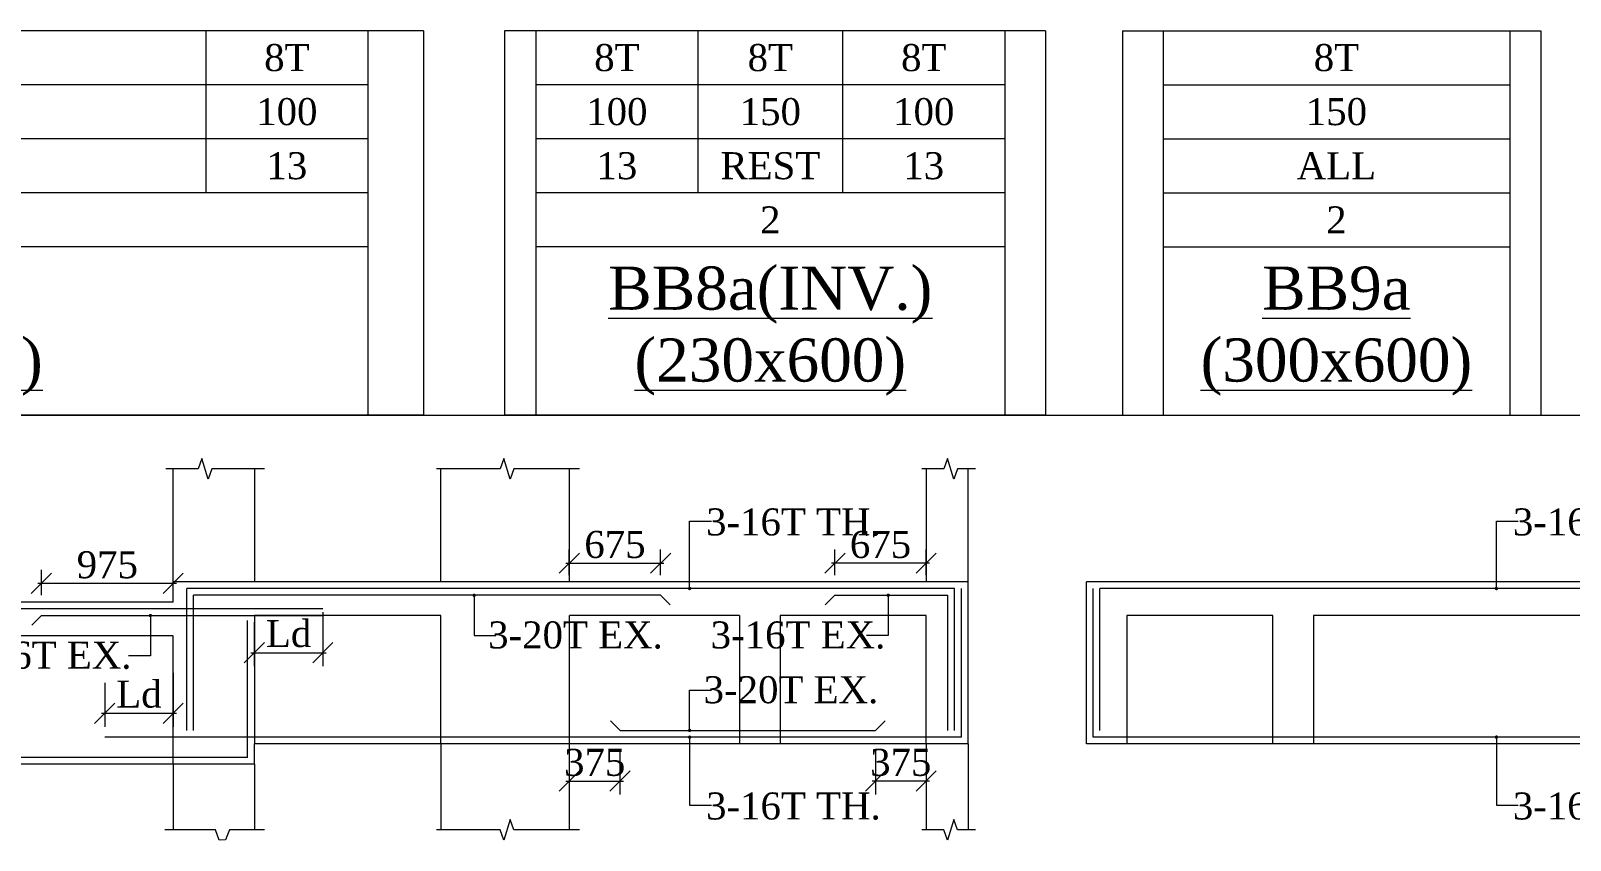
# Model space of a CAD drawing. Header units: inches. Extents: x 11017527 to 11245450, y -2821070 to -2693013.
# Drawn here: x 11073917 to 11085304, y -2721804 to -2715812 of the extents above; entities that cross this region are included whole.
import ezdxf
from ezdxf.enums import TextEntityAlignment as Align

# ---------------------------------------------------------------- set-up
doc = ezdxf.new("R2010")
doc.units = ezdxf.units.IN
doc.header["$LTSCALE"] = 0.5
doc.header["$MEASUREMENT"] = 0
doc.linetypes.add('HIDDEN', pattern=[9.525, 6.35, -3.175])
doc.layers.get('0').update_dxf_attribs({"lineweight": 0})
for name, color, linetype, lineweight in [('S-CUT OUT LINE', 9, 'Continuous', 9), ('S-DIM L.S.', 4, 'Continuous', 9), ('S-L.S.SECTION', 5, 'Continuous', 9), ('S-L.S.SLAB LINE', 8, 'HIDDEN', 5), ('S-L.S.STEEL', 6, 'Continuous', 15), ('S-SECTION MARK', 7, 'Continuous', 0), ('S-SHEET', 251, 'Continuous', 0), ('S-TEXT', 7, 'Continuous', 0), ('S-TEXT L.S. BEAM NO.', 30, 'Continuous', 5), ('S-TEXT. L.S.', 7, 'Continuous', 13)]:
    doc.layers.add(name, color=color, linetype=linetype, lineweight=lineweight)
doc.styles.add('135', font='arial.ttf', dxfattribs={"width": 0.8, "height": 135})
doc.styles.get("Standard").update_dxf_attribs({"font": 'times.ttf'})
doc.styles.add('TEXT', font='times.ttf')
doc.dimstyles.new('75', dxfattribs={"dimtxt": 135, "dimasz": 90, "dimexe": 0.1, "dimexo": 0.03, "dimgap": 0.09, "dimtad": 1, "dimdec": 0, "dimzin": 0, "dimdsep": 46, "dimtxsty": '135', "dimblk": 'ARCHTICK', "dimcen": 0.09, "dimclrd": 256, "dimclre": 256, "dimclrt": 256, "dimadec": 0, "dimazin": 0, "dimtfac": 1, "dimtdec": 0, "dimtofl": 0, "dimtmove": 1, "dimatfit": 3, "dimldrblk": 'DOTSMALL', "dimfxl": 1, "dimtolj": 1, "dimtzin": 0, "dimlwd": -1, "dimlwe": -1, "dimarcsym": 0})
doc.dimstyles.new('SETU_1', dxfattribs={"dimtxt": 200, "dimasz": 150, "dimexe": 100, "dimexo": 50, "dimgap": 35, "dimtad": 1, "dimdec": 0, "dimzin": 0, "dimdsep": 46, "dimtxsty": 'Standard', "dimblk": 'OBLIQUE', "dimcen": 150, "dimdle": 25, "dimclrd": 4, "dimclre": 7, "dimclrt": 256, "dimadec": 0, "dimazin": 0, "dimtfac": 1, "dimtdec": 0, "dimtofl": 0, "dimtmove": 1, "dimatfit": 3, "dimfxl": 1, "dimtolj": 1, "dimtzin": 0, "dimlwd": -1, "dimlwe": 5, "dimarcsym": 1})

# ---------------------------------------------------------------- blocks, each defined once
blk = doc.blocks.new('_Oblique')
at = {"color": 0, "linetype": 'ByBlock', "lineweight": -2}
blk.add_line((-0.5, -0.5), (0.5, 0.5), dxfattribs=at)
blk = doc.blocks.new('*D517')
at = {"layer": 'S-DIM L.S.', "color": 7, "lineweight": 5, "transparency": 16777216}
for p, q in [((11073995, -2719991), (11073995, -2719803)), ((11074970, -2719991), (11074970, -2719803))]:
    blk.add_line(p, q, dxfattribs=at)
at = {"layer": 'S-DIM L.S.', "color": 7, "transparency": 16777216}
blk.add_line((11074995, -2719903), (11073970, -2719903), dxfattribs=at)
at = {"layer": 'S-DIM L.S.', "color": 7, "transparency": 16777216, "xscale": 150, "yscale": 150, "zscale": 150, "rotation": 180}
blk.add_blockref('_Oblique', (11073995, -2719903), dxfattribs=at)
at = {"layer": 'S-DIM L.S.', "color": 7, "transparency": 16777216, "xscale": 150, "yscale": 150, "zscale": 150}
blk.add_blockref('_Oblique', (11074970, -2719903), dxfattribs=at)
at = {"layer": 'S-DIM L.S.', "transparency": 16777216, "insert": (11074483, -2719766), "char_height": 200, "attachment_point": 5, "style": 'TEXT'}
blk.add_mtext('\\A1;975', dxfattribs=at)
blk = doc.blocks.new('_ArchTick')
at = {"color": 0, "linetype": 'ByBlock', "const_width": 0.15}
blk.add_lwpolyline([(-0.5, -0.5), (0.5, 0.5)], dxfattribs=at)
blk = doc.blocks.new('*D518')
at = {"layer": 'S-DIM L.S.', "color": 7, "lineweight": 5, "transparency": 16777216}
for p, q in [((11079865, -2719841), (11079865, -2719653)), ((11080540, -2719841), (11080540, -2719653))]:
    blk.add_line(p, q, dxfattribs=at)
at = {"layer": 'S-DIM L.S.', "color": 7, "transparency": 16777216}
blk.add_line((11080565, -2719753), (11079840, -2719753), dxfattribs=at)
at = {"layer": 'S-DIM L.S.', "color": 7, "transparency": 16777216, "xscale": 150, "yscale": 150, "zscale": 150, "rotation": 180}
blk.add_blockref('_Oblique', (11079865, -2719753), dxfattribs=at)
at = {"layer": 'S-DIM L.S.', "color": 7, "transparency": 16777216, "xscale": 150, "yscale": 150, "zscale": 150}
blk.add_blockref('_Oblique', (11080540, -2719753), dxfattribs=at)
at = {"layer": 'S-DIM L.S.', "transparency": 16777216, "insert": (11080202, -2719616), "char_height": 200, "attachment_point": 5, "style": 'TEXT'}
blk.add_mtext('\\A1;675', dxfattribs=at)
blk = doc.blocks.new('*D519')
at = {"layer": 'S-DIM L.S.', "color": 7, "lineweight": 5, "transparency": 16777216}
for p, q in [((11080165, -2721141), (11080165, -2721466)), ((11080540, -2721141), (11080540, -2721466))]:
    blk.add_line(p, q, dxfattribs=at)
at = {"layer": 'S-DIM L.S.', "color": 7, "transparency": 16777216}
blk.add_line((11080565, -2721366), (11080140, -2721366), dxfattribs=at)
at = {"layer": 'S-DIM L.S.', "color": 7, "transparency": 16777216, "xscale": 150, "yscale": 150, "zscale": 150, "rotation": 180}
blk.add_blockref('_Oblique', (11080165, -2721366), dxfattribs=at)
at = {"layer": 'S-DIM L.S.', "color": 7, "transparency": 16777216, "xscale": 150, "yscale": 150, "zscale": 150}
blk.add_blockref('_Oblique', (11080540, -2721366), dxfattribs=at)
at = {"layer": 'S-DIM L.S.', "transparency": 16777216, "insert": (11080352, -2721229), "char_height": 200, "attachment_point": 5, "style": 'TEXT'}
blk.add_mtext('\\A1;375', dxfattribs=at)
blk = doc.blocks.new('*D520')
at = {"layer": 'S-DIM L.S.', "color": 7, "lineweight": 5, "transparency": 16777216}
for p, q in [((11077900, -2719841), (11077900, -2719653)), ((11078575, -2719841), (11078575, -2719653))]:
    blk.add_line(p, q, dxfattribs=at)
at = {"layer": 'S-DIM L.S.', "color": 7, "transparency": 16777216}
blk.add_line((11077875, -2719753), (11078600, -2719753), dxfattribs=at)
at = {"layer": 'S-DIM L.S.', "color": 7, "transparency": 16777216, "xscale": 150, "yscale": 150, "zscale": 150, "rotation": 180}
blk.add_blockref('_Oblique', (11077900, -2719753), dxfattribs=at)
at = {"layer": 'S-DIM L.S.', "color": 7, "transparency": 16777216, "xscale": 150, "yscale": 150, "zscale": 150}
blk.add_blockref('_Oblique', (11078575, -2719753), dxfattribs=at)
at = {"layer": 'S-DIM L.S.', "transparency": 16777216, "insert": (11078238, -2719616), "char_height": 200, "attachment_point": 5, "style": 'TEXT'}
blk.add_mtext('\\A1;675', dxfattribs=at)
blk = doc.blocks.new('*D521')
at = {"layer": 'S-DIM L.S.', "color": 7, "lineweight": 5, "transparency": 16777216}
for p, q in [((11077900, -2721141), (11077900, -2721466)), ((11078275, -2721141), (11078275, -2721466))]:
    blk.add_line(p, q, dxfattribs=at)
at = {"layer": 'S-DIM L.S.', "color": 7, "transparency": 16777216}
blk.add_line((11077875, -2721366), (11078300, -2721366), dxfattribs=at)
at = {"layer": 'S-DIM L.S.', "color": 7, "transparency": 16777216, "xscale": 150, "yscale": 150, "zscale": 150, "rotation": 180}
blk.add_blockref('_Oblique', (11077900, -2721366), dxfattribs=at)
at = {"layer": 'S-DIM L.S.', "color": 7, "transparency": 16777216, "xscale": 150, "yscale": 150, "zscale": 150}
blk.add_blockref('_Oblique', (11078275, -2721366), dxfattribs=at)
at = {"layer": 'S-DIM L.S.', "transparency": 16777216, "insert": (11078088, -2721229), "char_height": 200, "attachment_point": 5, "style": 'TEXT'}
blk.add_mtext('\\A1;375', dxfattribs=at)
blk = doc.blocks.new('*D440')
at = {"layer": 'S-DIM L.S.', "color": 7, "lineweight": 5, "transparency": 16777216}
for p, q in [((11074970, -2720565), (11074970, -2720964)), ((11074464, -2720639), (11074464, -2720964))]:
    blk.add_line(p, q, dxfattribs=at)
at = {"layer": 'S-DIM L.S.', "color": 7, "transparency": 16777216}
blk.add_line((11074439, -2720864), (11074995, -2720864), dxfattribs=at)
at = {"layer": 'S-DIM L.S.', "color": 7, "transparency": 16777216, "xscale": 150, "yscale": 150, "zscale": 150, "rotation": 180}
blk.add_blockref('_Oblique', (11074464, -2720864), dxfattribs=at)
at = {"layer": 'S-DIM L.S.', "color": 7, "transparency": 16777216, "xscale": 150, "yscale": 150, "zscale": 150}
blk.add_blockref('_Oblique', (11074970, -2720864), dxfattribs=at)
at = {"layer": 'S-DIM L.S.', "transparency": 16777216, "insert": (11074717, -2720724), "char_height": 200, "attachment_point": 5, "style": 'TEXT'}
blk.add_mtext('\\A1;Ld', dxfattribs=at)
blk = doc.blocks.new('*D441')
at = {"layer": 'S-DIM L.S.', "color": 7, "lineweight": 5, "transparency": 16777216}
for p, q in [((11076077, -2720116), (11076077, -2720516)), ((11075570, -2720191), (11075570, -2720516))]:
    blk.add_line(p, q, dxfattribs=at)
at = {"layer": 'S-DIM L.S.', "color": 7, "transparency": 16777216}
blk.add_line((11075545, -2720416), (11076102, -2720416), dxfattribs=at)
at = {"layer": 'S-DIM L.S.', "color": 7, "transparency": 16777216, "xscale": 150, "yscale": 150, "zscale": 150, "rotation": 180}
blk.add_blockref('_Oblique', (11075570, -2720416), dxfattribs=at)
at = {"layer": 'S-DIM L.S.', "color": 7, "transparency": 16777216, "xscale": 150, "yscale": 150, "zscale": 150}
blk.add_blockref('_Oblique', (11076077, -2720416), dxfattribs=at)
at = {"layer": 'S-DIM L.S.', "transparency": 16777216, "insert": (11075824, -2720276), "char_height": 200, "attachment_point": 5, "style": 'TEXT'}
blk.add_mtext('\\A1;Ld', dxfattribs=at)

msp = doc.modelspace()

# ---------------------------------------------------------------- linework, layer by layer
at = {"layer": 'S-CUT OUT LINE'}
for points, elevation in [([(11075645.322, -2719054.548), (11075256.785, -2719054.548), (11075228.814, -2719131.395), (11075182.137, -2718977.7), (11075154.167, -2719054.548), (11074915.826, -2719054.534)], 0.023), ([(11077975.322, -2719054.555), (11077491.033, -2719054.548), (11077463.063, -2719131.396), (11077416.386, -2718977.701), (11077388.416, -2719054.548), (11076917.803, -2719054.528)], 0.006), ([(11080905.655, -2719054.548), (11080772.19, -2719054.548), (11080744.219, -2719131.395), (11080697.542, -2718977.7), (11080669.572, -2719054.548), (11080507.057, -2719054.438)], 0.023), ([(11077975.322, -2721727.325), (11077491.033, -2721727.318), (11077463.063, -2721650.47), (11077416.386, -2721804.165), (11077388.416, -2721727.318), (11076917.803, -2721727.297)], 0.006), ([(11080905.655, -2721727.317), (11080772.19, -2721727.317), (11080744.219, -2721650.469), (11080697.542, -2721804.165), (11080669.572, -2721727.317), (11080507.057, -2721727.207)], 0.023), ([(11075645.322, -2721727.33), (11075385.528, -2721727.338), (11075357.558, -2721800.49), (11075310.881, -2721804.186), (11075282.911, -2721727.338), (11074907.336, -2721727.338)], 0.04)]:
    msp.add_lwpolyline(points, dxfattribs=dict(at, elevation=elevation))
at = {"layer": 'S-L.S.SECTION', "color": 1}
for p, q in [((11074970.322, -2719890.919, 0.012), (11074970.322, -2719054.534, 0.012)), ((11075570.322, -2719054.548, 0.037), (11075570.322, -2719890.932, 0.037)), ((11076950.322, -2719890.912, -0.007), (11076950.322, -2719054.528, -0.007)), ((11077900.322, -2719054.555, 0.016), (11077900.322, -2719890.94, 0.016)), ((11080539.581, -2719054.438, 0.02), (11080539.581, -2719890.823, 0.02)), ((11080850.322, -2719890.932, 0.02), (11080850.322, -2719054.548, 0.02)), ((11076950.322, -2721090.912, -0.007), (11076950.322, -2721727.297, -0.007)), ((11080539.581, -2721090.823, 0.02), (11080539.581, -2721727.207, 0.02)), ((11077900.322, -2721090.94, 0.016), (11077900.322, -2721727.325, 0.016)), ((11080850.322, -2721090.932, 0.02), (11080850.322, -2721727.317, 0.02)), ((11074970.322, -2721240.892, 0.023), (11074970.322, -2721727.338, 0.011)), ((11075570.322, -2721240.884, 0.038), (11075570.322, -2721727.33, 0.025))]:
    msp.add_line(p, q, dxfattribs=at)
at = {"layer": 'S-L.S.SECTION', "color": 5}
for p, q in [((11074970.32, -2720040.932, -0.005), (11074970.322, -2719890.919, -0.005)), ((11080850.322, -2719890.932, 0.004), (11074970.322, -2719890.919, 0.015)), ((11080850.322, -2721090.932, 0.02), (11080850.322, -2719890.932, 0.02)), ((11095065.898, -2719890.973, 0.001), (11081724.898, -2719890.973, 0.041)), ((11081724.898, -2721090.973, 0.017), (11081724.898, -2719890.973, 0.017)), ((11074970.322, -2720040.932, -0.005), (11070919.985, -2720040.892, 0.006)), ((11075570.322, -2721240.884, 0.032), (11075570.322, -2721090.92, 0.014)), ((11080850.322, -2721090.932, 0.004), (11075570.322, -2721090.932, 0.02)), ((11095065.898, -2721090.973, 0), (11081724.898, -2721090.973, 0.041)), ((11075570.322, -2721240.884, 0.015), (11070919.985, -2721240.844, 0.018))]:
    msp.add_line(p, q, dxfattribs=at)
at = {"layer": 'S-L.S.SLAB LINE', "linetype": 'HIDDEN', "ltscale": 0.8}
for p, q in [((11076950.322, -2720140.913, 0.006), (11075570.322, -2720140.933, 0.025)), ((11075570.322, -2720140.933, 0.02), (11075570.322, -2721090.932, 0.02)), ((11076950.322, -2721090.912, -0.007), (11076950.322, -2720140.913, -0.007)), ((11079160.322, -2720140.937, 0.001), (11077900.322, -2720140.94, 0.01)), ((11077900.322, -2720140.94, -0.002), (11077900.322, -2721090.94, -0.002)), ((11079160.322, -2720140.937, -0.002), (11079160.322, -2721090.94, -0.002)), ((11080539.576, -2720140.934, -0.008), (11079460.322, -2720140.936, -0.001)), ((11079460.322, -2720140.936, -0.007), (11079460.322, -2721090.947, -0.007)), ((11080539.576, -2721090.823, 0.02), (11080539.576, -2720140.934, 0.02)), ((11083104.898, -2720140.974, 0.012), (11082024.898, -2720140.974, 0.015)), ((11082024.898, -2720140.974, 0.017), (11082024.898, -2721090.973, 0.017)), ((11083104.898, -2721090.973, 0.017), (11083104.898, -2720140.974, 0.017)), ((11087054.898, -2720140.974, -0.001), (11083404.898, -2720140.974, 0.011)), ((11083404.898, -2720140.974, 0.017), (11083404.898, -2721090.973, 0.017)), ((11074970.322, -2720290.941, 0.027), (11071149.985, -2720290.896, 0.041)), ((11074970.322, -2721240.892, 0.023), (11074970.322, -2720290.941, 0.014))]:
    msp.add_line(p, q, dxfattribs=at)
at = {"layer": 'S-L.S.STEEL', "color": 1}
for p, q in [((11080750.322, -2719940.932, 0.004), (11075070.322, -2719940.919, 0.015)), ((11075070.322, -2720990.919, -0.005), (11075070.322, -2719940.919, -0.005)), ((11080750.322, -2720990.932, 0.02), (11080750.322, -2719940.932, 0.02)), ((11080800.322, -2721040.932, 0.02), (11080800.322, -2719940.932, 0.02)), ((11081774.898, -2721040.973, 0.017), (11081774.898, -2719940.973, 0.017)), ((11094965.898, -2719940.973, 0.001), (11081824.898, -2719940.973, 0.041)), ((11081824.898, -2720990.973, 0.017), (11081824.898, -2719940.973, 0.017)), ((11076076.705, -2720090.938, 0.003), (11071019.985, -2720090.892, 0.006)), ((11075520.322, -2721190.884, 0.032), (11075520.322, -2720178.327, 0.02)), ((11080800.322, -2721040.932, 0.004), (11074463.941, -2721040.918, 0.016)), ((11095015.898, -2721040.973, 0.001), (11081774.898, -2721040.973, 0.041)), ((11075520.322, -2721190.884, 0.016), (11070969.985, -2721190.844, 0.018))]:
    msp.add_line(p, q, dxfattribs=at)
at = {"layer": 'S-L.S.STEEL'}
for p, q in [((11078575.322, -2719990.934, -0.015), (11075120.322, -2719990.909, -0.067)), ((11075120.322, -2720990.919, -0.005), (11075120.322, -2719990.909, -0.005)), ((11078575.322, -2719990.934, -0.002), (11078646.331, -2720061.942, -0.002)), ((11079864.576, -2719990.881, 0.01), (11079793.568, -2720061.89, 0.01)), ((11079864.576, -2719990.881, -0.003), (11080700.322, -2719990.932, 0.003)), ((11080700.322, -2720990.932, 0.02), (11080700.322, -2719990.932, 0.02)), ((11073995.322, -2720140.952, 0.01), (11073924.313, -2720211.96, 0.01)), ((11073995.322, -2720140.952, 0.011), (11076076.705, -2720140.923, -0.025)), ((11078275.322, -2720990.94, 0.023), (11078204.313, -2720919.931, 0.023)), ((11080164.576, -2720990.823, 0.037), (11080235.585, -2720919.814, 0.037)), ((11078275.322, -2720990.94, -0.002), (11080164.576, -2720990.823, 0.02))]:
    msp.add_line(p, q, dxfattribs=at)
at = {"layer": 'S-SHEET'}
for p, q in [((11076820.811, -2715812.22, 0.013), (11063710.811, -2715812.207, 0.044)), ((11075210.811, -2715812.22, 0.044), (11075210.811, -2717012.205, 0.044)), ((11076410.811, -2715812.22, 0.044), (11076410.811, -2718658.008, 0.044)), ((11076820.811, -2715812.22, 0.013), (11076820.811, -2718658.008, 0.013)), ((11081422.034, -2715812.266, 0.044), (11077422.035, -2715812.231, 0.044)), ((11077422.035, -2715812.231, 0.027), (11077422.035, -2718658.019, 0.027)), ((11077652.035, -2715812.231, 0.044), (11077652.035, -2718658.019, 0.044)), ((11078852.035, -2715812.231, 0.044), (11078852.035, -2717012.247, 0.044)), ((11079922.033, -2715812.277, 0.013), (11079922.033, -2717012.261, 0.013)), ((11081122.033, -2715812.277, 0.013), (11081122.033, -2718658.064, 0.013)), ((11081422.034, -2715812.266, 0.032), (11081422.034, -2718658.054, 0.032)), ((11081992.307, -2715812.207, 0.056), (11085086.724, -2715812.172, 0.047)), ((11081992.307, -2715812.207, 0.044), (11081992.307, -2718657.994, 0.044)), ((11082292.307, -2715812.207, 0.032), (11082292.307, -2718657.994, 0.032)), ((11084856.724, -2715812.172, 0.047), (11084856.724, -2718657.96, 0.047)), ((11085086.724, -2715812.172, 0.03), (11085086.724, -2718657.96, 0.03)), ((11076410.811, -2716212.22, 0.062), (11069590.811, -2716212.22, 0.062)), ((11081122.033, -2716212.277, 0.023), (11077652.035, -2716212.231, 0.044)), ((11082292.307, -2716212.207, 0.041), (11084856.724, -2716212.172, 0.047)), ((11076410.811, -2716612.22, 0.062), (11069590.811, -2716612.22, 0.062)), ((11081122.033, -2716612.277, 0.023), (11077652.035, -2716612.231, 0.044)), ((11082292.307, -2716612.207, 0.041), (11084856.724, -2716612.172, 0.047)), ((11076410.811, -2717012.22, 0.062), (11069590.811, -2717012.22, 0.062)), ((11081122.033, -2717012.277, 0.023), (11077652.035, -2717012.231, 0.044)), ((11082292.307, -2717012.207, 0.041), (11084856.724, -2717012.172, 0.047)), ((11076410.811, -2717412.22, 0.062), (11069590.811, -2717412.22, 0.062)), ((11081122.033, -2717412.277, 0.023), (11077652.035, -2717412.231, 0.044)), ((11082292.307, -2717412.207, 0.041), (11084856.724, -2717412.172, 0.047)), ((11057421.852, -2718657.96, 0.001), (11115101.842, -2718657.96, 0.001)), ((11076820.811, -2718658.008, 0.013), (11063710.811, -2718657.994, 0.044)), ((11081422.034, -2718658.054, 0.044), (11077422.035, -2718658.019, 0.044)), ((11081992.307, -2718657.994, 0.056), (11085086.724, -2718657.96, 0.047))]:
    msp.add_line(p, q, dxfattribs=at)

# ---------------------------------------------------------------- texts
at = {"layer": 'S-TEXT', "char_height": 200, "attachment_point": 5, "style": 'TEXT'}
for s, insert, width in [('8T', (11075810.811, -2716012.229, 0.043), 1200), ('8T', (11078252.035, -2716012.241, 0.043), 1200), ('8T', (11079387.202, -2716012.251, 0.049), 1069.66065), ('8T', (11080522.033, -2716012.286, 0.013), 1200), ('8T', (11083574.515, -2716012.175, 0.045), 2564.41704), ('\\pxt9.000002;100', (11075810.811, -2716412.229, 0.044), 1200), ('\\pxt9.000002;100', (11078252.035, -2716412.241, 0.044), 1200), ('\\pxt9.000002;150', (11079387.202, -2716412.255, 0.038), 1069.66065), ('\\pxt9.000002;100', (11080522.033, -2716412.286, 0.014), 1200), ('\\pxt9.000002;150', (11083574.515, -2716412.175, 0.047), 2564.41704), ('13', (11075810.811, -2716812.229, 0.044), 1200), ('13', (11078252.035, -2716812.241, 0.044), 1200), ('REST', (11079387.202, -2716812.255, 0.039), 1069.66065), ('13', (11080522.033, -2716812.286, 0.014), 1200), ('ALL', (11083574.515, -2716812.184, 0.047), 2564.41704), ('2', (11079387.034, -2717212.241, 0.044), 3469.99749), ('2', (11083574.515, -2717212.168, 0.046), 2564.41704)]:
    msp.add_mtext(s, dxfattribs=dict(at, insert=insert, width=width))
at = {"layer": 'S-TEXT L.S. BEAM NO.', "linetype": 'ByBlock', "char_height": 319.2745, "attachment_point": 5, "style": 'TEXT'}
for s, insert, width in [('{\\LBB7c\\P(300x600)}', (11073000.811, -2718035.099, 0.054), 6820), ('{\\LBB9a\\P(300x600)}', (11083574.515, -2718035.068, 0.042), 2564.41704)]:
    msp.add_mtext(s, dxfattribs=dict(at, insert=insert, width=width))
at = {"layer": 'S-TEXT L.S. BEAM NO.', "color": 7, "linetype": 'ByBlock', "insert": (11079387.034, -2718035.131, 0.032), "char_height": 319.2745, "width": 3469.99749, "attachment_point": 5, "style": 'TEXT'}
msp.add_mtext('{\\LBB8a(INV.)\\P(230x600)}', dxfattribs=at)
at = {"layer": 'S-TEXT. L.S.', "style": 'TEXT'}
for s, p in [('3-16T TH.', (11079557.837, -2719547.738, -0.022)), ('3-16T TH.', (11085525.685, -2719547.778, -0.006)), ('3-20T EX.', (11077945.755, -2720384.351, -0.026)), ('3-16T EX.', (11079591.755, -2720384.351, -0.026)), ('3-16T EX.', (11074015.654, -2720534.359, 0.017)), ('3-20T EX.', (11079539.705, -2720790.073, -0.022)), ('3-16T TH.', (11079557.837, -2721650.414, -0.022)), ('3-16T TH.', (11085525.685, -2721650.454, -0.006))]:
    msp.add_text(s, height=200, dxfattribs=at).set_placement(p, align=Align.CENTER)

# ---------------------------------------------------------------- dimensions: what is measured, and where the dimension line sits
at = {"layer": 'S-DIM L.S.'}
dim = msp.add_linear_dim(base=(11078575.322, -2719752.782, 0.049), p1=(11077900.322, -2719890.94, 0.033), p2=(11078575.322, -2719890.934, -0.002), dimstyle='SETU_1', override={"dimtxsty": 'TEXT', "dimblk": 'Oblique', "dimclrd": 7, "dimarcsym": 1}, dxfattribs=at)
dim.commit()
dim.dimension.update_dxf_attribs({"geometry": '*D520', "text_midpoint": (11078237.822, -2719615.763, 0.049)})
for base, p1, p2, picture, middle in [((11079864.576, -2719752.73, 0.037), (11080539.576, -2719890.823, 0.037), (11079864.576, -2719890.881, 0.01), '*D518', (11080202.076, -2719615.711, 0.037)), ((11073995.322, -2719902.8, 0.011), (11074970.322, -2720040.94, 0.011), (11073995.322, -2720040.952, 0.01), '*D517', (11074482.822, -2719765.781, 0.011))]:
    dim = msp.add_linear_dim(base=base, p1=p1, p2=p2, angle=180, dimstyle='SETU_1', override={"dimtxsty": 'TEXT', "dimblk": 'Oblique', "dimclrd": 7, "dimarcsym": 1}, dxfattribs=at)
    dim.commit()
    dim.dimension.update_dxf_attribs({"geometry": picture, "text_midpoint": middle})
for base, p1, p2, picture, middle in [((11076076.705, -2720415.683, 0.02), (11075570.322, -2720140.946, 0.02), (11076076.705, -2720066.352, 0.027), '*D441', (11075823.513, -2720415.683, 0.02)), ((11074970.324, -2720863.923, 0.021), (11074463.941, -2720589.186, 0.021), (11074970.324, -2720514.592, 0.028), '*D440', (11074717.132, -2720863.923, 0.021))]:
    dim = msp.add_linear_dim(base=base, p1=p1, p2=p2, text='Ld', dimstyle='SETU_1', override={"dimtxsty": 'TEXT', "dimclrd": 7}, dxfattribs=at)
    dim.commit()
    dim.dimension.update_dxf_attribs({"geometry": picture, "text_midpoint": middle, "dimtype": 160})
dim = msp.add_linear_dim(base=(11080164.576, -2721365.559, 0.037), p1=(11080539.576, -2721090.823, 0.037), p2=(11080164.576, -2721090.823, 0.037), angle=180, dimstyle='SETU_1', override={"dimtxsty": 'TEXT', "dimblk": 'Oblique', "dimclrd": 7, "dimarcsym": 1}, dxfattribs=at)
dim.commit()
dim.dimension.update_dxf_attribs({"geometry": '*D519', "text_midpoint": (11080352.076, -2721365.559, 0.037), "dimtype": 160})
dim = msp.add_linear_dim(base=(11078275.322, -2721365.677, 0.049), p1=(11077900.322, -2721090.94, 0.033), p2=(11078275.322, -2721090.94, 0.023), dimstyle='SETU_1', override={"dimtxsty": 'TEXT', "dimblk": 'Oblique', "dimclrd": 7, "dimarcsym": 1}, dxfattribs=at)
dim.commit()
dim.dimension.update_dxf_attribs({"geometry": '*D521', "text_midpoint": (11078087.822, -2721365.677, 0.049), "dimtype": 160})

# ---------------------------------------------------------------- leaders
at = {"layer": 'S-SECTION MARK'}
for points in [[(11078790.361, -2719940.932, -0.025), (11078790.361, -2719442.943, -0.025), (11078951.862, -2719442.943, -0.025)], [(11084758.209, -2719940.973, -0.009), (11084758.209, -2719442.984, -0.009), (11084919.71, -2719442.984, -0.009)], [(11077196.411, -2719990.962, 0.003), (11077196.411, -2720288.238, 0.003), (11077357.912, -2720288.238, 0.003)], [(11080259.487, -2719990.962, 0.003), (11080259.487, -2720288.238, 0.003), (11080097.987, -2720288.238, 0.003)], [(11074801.472, -2720140.97, 0.046), (11074801.472, -2720438.246, 0.046), (11074639.971, -2720438.246, 0.046)], [(11078790.361, -2720990.932, -0.025), (11078790.361, -2720693.657, -0.025), (11078951.862, -2720693.657, -0.025)], [(11078790.361, -2721040.932, -0.025), (11078790.361, -2721545.62, -0.025), (11078951.862, -2721545.62, -0.025)], [(11084758.209, -2721040.973, -0.009), (11084758.209, -2721545.66, -0.009), (11084919.71, -2721545.66, -0.009)]]:
    msp.add_leader(points, dimstyle='75', override={"dimasz": 100, "dimclrd": 7}, dxfattribs=at)

doc.saveas('drawing.dxf')
